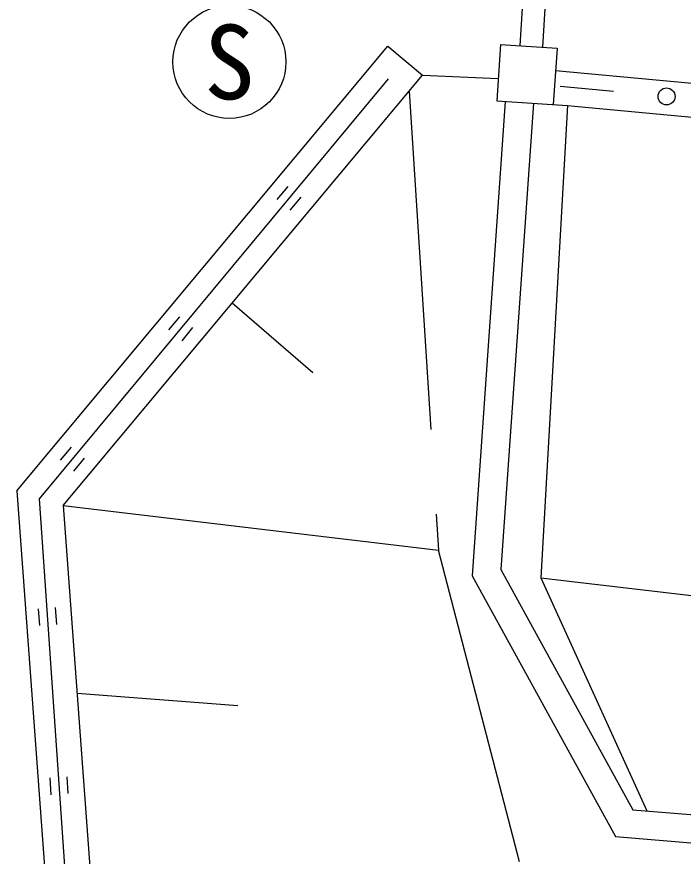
# Model space of a CAD drawing. Units: millimetres, scale not verified. Extents: x 40000 to 680000, y 20000 to 380000.
# Drawn here: x 263936 to 275726, y 253388 to 268241 of the extents above; entities that cross this region are included whole.
import ezdxf
from ezdxf.enums import TextEntityAlignment as Align

# ---------------------------------------------------------------- set-up
doc = ezdxf.new("R2010")
doc.units = ezdxf.units.MM
doc.header["$LTSCALE"] = 1000
doc.linetypes.add('DASHED', pattern=[7.5, 6, -1.5])
doc.layers.add('M-BGD', color=7, linetype='Continuous', lineweight=25)
doc.layers.add('M-BGD-EXST', color=7, linetype='Continuous', lineweight=25)
doc.styles.add('ＭＳ ゴシック', font='')
doc.styles.get('ＭＳ ゴシック').set_extended_font_data('MS Gothic')

msp = doc.modelspace()

# ---------------------------------------------------------------- linework, layer by layer
at = {"layer": 'M-BGD', "linetype": 'DASHED'}
for p, q in [((273108, 272442), (272837, 267729)), ((273507, 272415), (273236, 267702)), ((273467, 267292), (300070, 264812)), ((270879, 266926), (271394, 258804)), ((272827, 253289), (271394, 258804)), ((273208, 258312), (293051, 255975))]:
    msp.add_line(p, q, dxfattribs=at)
at = {"layer": 'M-BGD'}
for p, q in [((263936, 259855), (270502, 267722)), ((270502, 267722), (271116, 267210)), ((272496, 267752), (272429, 266754)), ((272496, 267752), (273494, 267685)), ((273494, 267685), (273426, 266687)), ((270504, 267144), (264334, 259710)), ((264757, 259591), (271116, 267210)), ((271116, 267210), (272455, 267152)), ((274491, 266921), (273550, 267008)), ((272578, 266744), (271993, 258347)), ((272429, 266754), (273679, 266670)), ((273077, 266711), (272502, 258459)), ((273679, 266670), (273208, 258312)), ((273679, 266670), (299979, 264217)), ((268730, 265241), (268538, 265010)), ((268961, 265049), (268769, 264818)), ((269172, 261939), (267748, 263174)), ((266814, 262932), (266622, 262702)), ((267045, 262741), (266853, 262510)), ((264898, 260624), (264706, 260393)), ((265129, 260432), (264937, 260201)), ((263936, 259855), (264444, 252951)), ((264334, 259710), (264805, 252811)), ((264757, 259591), (265256, 252815)), ((264757, 259591), (271394, 258804)), ((272502, 258459), (274837, 254211)), ((271993, 258347), (274528, 253736)), ((273208, 258312), (275084, 254190)), ((264316, 257768), (264337, 257468)), ((264616, 257788), (264636, 257489)), ((267844, 256047), (265002, 256268)), ((264521, 254775), (264541, 254475)), ((264820, 254795), (264840, 254496)), ((274837, 254211), (283357, 253487)), ((274528, 253736), (283201, 252998))]:
    msp.add_line(p, q, dxfattribs=at)
msp.add_circle((275432, 266833), 150, dxfattribs=at)
at = {"layer": 'M-BGD-EXST'}
msp.add_circle((267697, 267442), 1000, dxfattribs=at)

# ---------------------------------------------------------------- texts
at = {"layer": 'M-BGD-EXST', "style": 'ＭＳ ゴシック'}
msp.add_text('S', height=1320, dxfattribs=at).set_placement((267697, 267442), align=Align.MIDDLE_CENTER)

doc.saveas('drawing.dxf')
